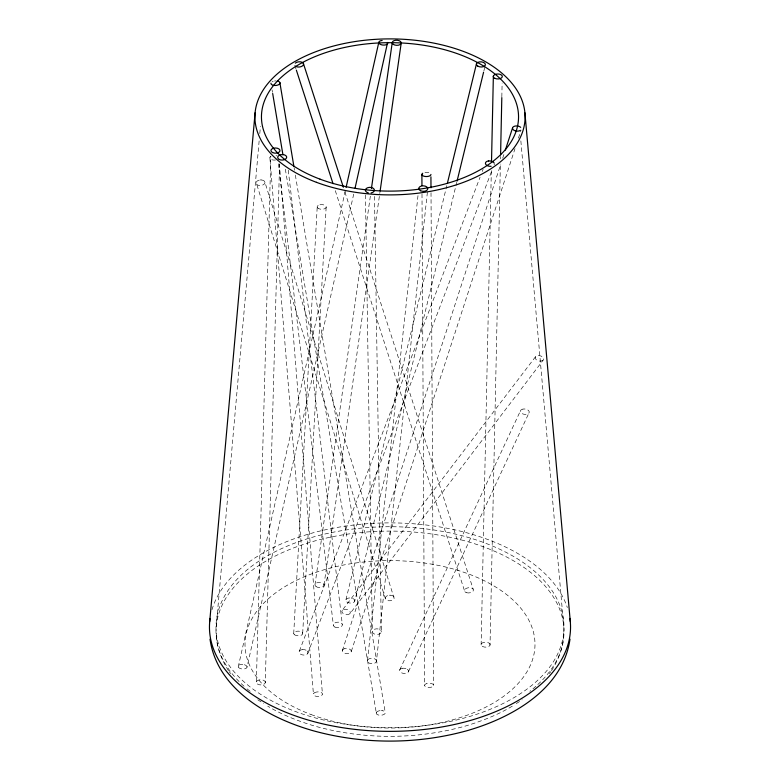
<?xml version="1.0" encoding="UTF-8"?>
<svg xmlns="http://www.w3.org/2000/svg" width="780" height="780" viewBox="0 0 780 780"><rect width="100%" height="100%" fill="white"/><g stroke="black" fill="none" stroke-linecap="round" stroke-linejoin="round"><path stroke-width="0.58" stroke-dasharray="3.9 2.92" d="M481.123 645.011L491.332 170.489M490.035 645.118A4.514 2.486 0.4 0 0 484.039 642.33A4.514 2.486 0.4 0 0 482.703 646.571A4.514 2.486 0.4 0 0 490.035 645.118L500.399 163.303M500.497 158.876L500.555 156.439M501.833 96.817L502.125 83.002M256.357 681.905L270.835 156.244M265.278 682.763A4.514 2.594 0.5 0 0 259.194 679.897A4.514 2.594 0.5 0 0 257.975 684.333A4.514 2.594 0.5 0 0 265.278 682.763L279.552 164.405M293.719 633.633L317.197 207.119M302.689 633.282L326.177 206.768M259.145 140.878L216.245 626.291M259.789 133.604L260.442 126.341M261.524 179.995A4.446 2.759 -4.7 0 1 264.937 182.257L394.144 598.396A4.446 2.759 -4.7 0 1 390.195 600.746L388.801 600.756A4.543 2.818 -4.7 0 1 385.31 598.445L256.103 182.296M264.937 182.247L264.849 183.124A4.446 2.759 -4.7 0 1 260.9 185.474L259.496 185.484A4.446 2.759 -4.7 0 1 256.103 183.222M385.31 598.445L385.398 597.568A4.543 2.818 -4.7 0 1 389.435 595.159M367.487 660.533L418.012 195.4M376.428 661.43A4.505 2.759 1.7 0 0 370.247 658.408A4.505 2.759 1.7 0 0 369.203 663.117A4.505 2.759 1.7 0 0 376.428 661.43L427.606 190.242M314.964 584.883L370.422 195.692M323.973 585.107L379.938 192.299M238.212 667.017L345.832 188.546M238.349 667.075A4.426 2.272 4.2 0 0 242.297 668.986L243.672 668.996A4.426 2.272 4.2 0 0 247.026 667.115L353.71 194.113M345.92 599.781L446.813 185.582M354.724 601.234A4.505 2.574 4.1 0 0 348.894 597.997A4.505 2.574 4.1 0 0 347.344 602.287A4.505 2.574 4.1 0 0 354.724 601.234L456.758 182.296M483.853 71.058L485.004 66.319M342.361 650.617L500.809 164.005M502.691 158.213L504.202 153.582M351.283 651.437L515.014 148.609M518.408 138.177L521.05 130.065M299.344 651.144L480.08 177.177M482.245 171.493L483.113 169.221M307.72 653.533L491.927 170.479M399.74 669.923L520.435 410.816M408.437 671.658L529.133 412.542M376.34 712.93L376.691 712.228M551.509 670.712C558.773 659.334 563.95 646.074 563.755 632.434A173.999 100.454 0 0 0 311.005 537.673A173.999 100.454 0 0 0 295.24 711.428A173.999 100.454 0 0 0 563.755 632.434M342.293 610.233L341.835 611.822C343.044 614.737 347.48 615.654 349.908 613.743L543.212 360.126L543.679 358.537C542.471 355.622 538.024 354.705 535.606 356.616L342.293 610.233C344.721 608.312 349.167 609.239 350.366 612.154L349.908 613.743M535.606 356.616L535.148 358.205C536.347 361.12 540.793 362.037 543.212 360.126M549.305 673.579L550.777 671.668M270.163 157.102L270.865 156.468M313.716 693.459L314.408 692.825M512.284 706.163C498.244 714.646 482.869 720.671 467.24 725.498L466.284 725.8C416.735 739.85 363.265 739.85 313.716 725.8L312.76 725.498C297.131 720.671 281.755 714.646 267.715 706.163M516.253 703.618L522.21 699.797M402.207 668.216L401.066 668.587A4.563 2.691 7.5 0 0 400.081 671.6L400.852 672.35A4.407 2.603 7.5 0 0 405.97 673.374L407.111 672.994A4.563 2.691 7.5 0 0 408.106 669.981L407.326 669.23M302.308 649.652L301.041 649.925A4.543 2.73 6 0 0 299.247 652.811L299.832 653.62A4.436 2.662 6 0 0 304.756 655.024L306.023 654.742A4.543 2.73 6 0 0 307.817 651.856L307.232 651.056M260.052 179.946L261.456 179.936M389.347 595.218L390.751 595.208M242.824 664.414L241.429 664.404A4.426 2.272 4.2 0 0 238.076 666.286M381.254 710.658L382.61 710.775M275.974 155.639L277.202 155.961M257.79 699.797L263.747 703.618M229.222 671.668L230.695 673.579M228.491 670.712C221.227 659.334 216.05 646.074 216.245 632.434M344.857 191.89L473.187 589.212M296 69.001L294.879 65.52A4.524 2.613 -5.4 0 1 294.635 64.73M335.283 190.632L464.724 591.435M247.026 667.115L246.889 666.383A4.426 2.272 4.2 0 0 242.941 664.482M294.128 167.836L294.528 170.245M295.337 175.051L385.203 712.267M272.074 89.895L272.474 92.303M285.344 169.211L376.418 713.642M288.239 170.147L342.322 624.458M278.44 163.81L333.392 625.384M520.855 140.878L563.755 626.291M279.386 163.868L322.442 694.161M269.89 157.804L313.433 694.161M374.498 196.394L381.371 631.78A4.505 2.837 -0.2 0 1 374.439 634.052A4.505 2.837 -0.2 0 1 374.8 629.138A4.505 2.837 -0.2 0 1 381.361 631.78M365.459 194.941L372.352 631.537M431.018 192.67L433.651 685.298M422 193.957L424.622 685.376M244.072 686.254A173.999 100.454 0 0 1 275.438 555.945A173.999 100.454 0 0 1 503.315 555.311A173.999 100.454 0 0 1 536.816 685.454M535.928 686.254A173.999 100.454 0 0 1 529.864 691.304M250.136 691.304A173.999 100.454 0 0 1 244.91 686.995M211.984 609.736A180.541 104.237 0 0 1 388.108 522.892A180.541 104.237 0 0 1 567.343 607.591M424.954 172.487A4.583 2.155 -0.1 0 1 429.01 172.751L430.024 173.199A4.368 2.057 -0.1 0 1 430.677 173.784M319.927 204.799A4.475 2.311 1 0 1 325.611 205.842A4.475 2.311 1 0 1 324.353 208.855A4.475 2.311 1 0 1 318.406 208.455M318.328 208.445A4.475 2.311 1 0 1 319.858 204.789M344.37 648.736A4.465 2.584 5.4 0 0 343.093 652.246A4.465 2.584 5.4 0 0 349.264 653.367A4.524 2.623 5.4 0 0 350.561 649.828A4.465 2.584 5.4 0 0 344.38 648.677M314.535 692.806A4.446 2.262 -1.5 0 1 319.537 691.996L320.746 692.318A4.446 2.262 -1.5 0 1 322.169 694.863L321.467 695.497A4.543 2.311 -1.5 0 1 316.358 696.325L315.13 696.004A4.543 2.311 -1.5 0 1 313.667 693.4M275.594 159.968A4.543 2.311 -1.5 0 1 272.815 159.968L271.586 159.647A4.543 2.311 -1.5 0 1 270.124 157.034M390.829 595.267A4.446 2.759 -4.7 0 1 394.231 597.529M256.191 182.354A4.446 2.759 -4.7 0 1 260.14 180.005M376.243 712.871A4.553 2.321 -3.2 0 0 378.992 715.133L380.367 715.25A4.553 2.321 -3.2 0 0 384.93 713.681L385.281 712.978A4.553 2.321 -3.2 0 0 382.551 710.707M376.613 712.15A4.553 2.321 -3.2 0 1 381.166 710.59M272.103 81.832A4.553 2.321 -3.2 0 1 273.185 81.325M274.502 81.003A4.553 2.321 -3.2 0 1 275.906 80.906M402.168 668.333A4.407 2.603 7.5 0 1 407.287 669.347M494.354 163.976A4.543 2.73 6 0 1 494.091 164.794M302.318 649.642A4.543 2.73 6 0 1 307.369 651.085M426.436 683.67L425.451 684.138A4.368 2.057 -0.1 0 0 425.519 686.595L426.533 687.043A4.583 2.155 -0.1 0 0 431.837 687.005L432.822 686.536A4.368 2.057 -0.1 0 0 432.754 684.079L431.74 683.631A4.583 2.155 -0.1 0 0 426.436 683.67M522.902 409.1L521.761 409.481A4.563 2.691 7.5 0 0 520.777 412.493L521.547 413.244A4.407 2.603 7.5 0 0 526.666 414.258L527.807 413.887A4.563 2.691 7.5 0 0 528.801 410.875L528.021 410.124A4.407 2.603 7.5 0 0 522.902 409.1M311.035 714.529A144.982 83.704 0 0 0 534.788 648.707A144.982 83.704 0 0 0 324.178 569.741A144.982 83.704 0 0 0 311.035 714.529M466.713 592.751A4.524 2.613 -5.4 0 0 473.421 590.002A4.524 2.613 -5.4 0 0 466.586 588.227A4.524 2.613 -5.4 0 0 466.713 592.751M334.942 627.091A4.505 2.769 -1.8 0 0 342.284 625.326A4.505 2.769 -1.8 0 0 336.336 622.342A4.505 2.769 -1.8 0 0 334.942 627.091M316.134 586.628A4.514 2.564 2.4 0 0 323.758 585.897A4.514 2.564 2.4 0 0 318.503 582.465A4.514 2.564 2.4 0 0 316.134 586.628M294.401 634.647A4.524 2.34 1 0 0 301.216 635.232A4.475 2.311 1 0 0 302.006 632.258A4.475 2.311 1 0 0 296.449 631.322A4.524 2.34 1 0 0 294.401 634.647"/><path stroke-width="1.17" d="M491.507 161.977L493.36 76.021M500.584 154.781L501.813 97.597M209.703 621.66L255.089 112.808M371.446 188.458L392.223 42.666M380.113 191.1L401.056 44.099M569.995 639.122C563.033 688.418 513.328 716.937 469.813 729.865L468.644 730.236C417.563 744.715 362.437 744.715 311.356 730.236L310.186 729.865C266.672 716.937 216.967 688.418 210.005 639.122M346.096 187.356L378.534 43.553M355.046 188.175L387.611 42.461M447.389 183.212L476.502 63.687M457.051 181.116L483.571 72.238M505.333 150.101L512.499 128.095M488.67 160.914L487.412 161.187A4.543 2.73 6 0 0 485.618 164.073L486.203 164.882A4.436 2.662 6 0 0 491.127 166.286M494.188 163.127L493.603 162.318A4.436 2.662 6 0 0 488.621 160.992M303.332 63.307L343.366 187.249M296.371 70.151L333.031 183.68M279.854 82.505L293.923 166.637M272.678 93.502L282.935 154.791M524.911 112.808L570.297 621.66M430.93 176.855L430.989 187.804M421.892 174.496L421.951 185.435M569.907 618.404A180.541 104.237 0 0 1 390 731.357A180.541 104.237 0 0 1 210.093 618.404M295.357 63.151A4.524 2.613 -5.4 0 1 302.026 62.254A4.524 2.613 -5.4 0 1 302.123 66.144A4.524 2.613 -5.4 0 1 295.435 66.203M382.151 40.482A4.426 2.272 4.2 0 0 378.797 42.364L378.934 43.095A4.553 2.34 4.2 0 0 383 45.055L384.394 45.074A4.426 2.272 4.2 0 0 387.748 43.183M422.721 173.257A4.368 2.057 -0.1 0 0 422.789 175.714L423.803 176.163A4.583 2.155 -0.1 0 0 429.107 176.124L430.092 175.656A4.368 2.057 -0.1 0 0 430.921 174.428M368.296 192.855A4.505 2.837 -0.2 0 1 366.376 188.428A4.505 2.837 -0.2 0 1 373.649 188.624A4.505 2.837 -0.2 0 1 371.085 192.933M520.445 130.367A4.465 2.584 5.4 0 1 513.825 130.172A4.465 2.584 5.4 0 1 514.157 126.341A4.465 2.584 5.4 0 1 520.699 127.355M270.991 83.177A4.436 2.262 -3.2 0 0 273.663 85.371L275.018 85.498A4.553 2.321 -3.2 0 0 279.581 83.928L279.932 83.216A4.436 2.262 -3.2 0 0 277.261 81.022M319.985 179.137A128.544 74.217 0 0 0 518.368 120.773A128.544 74.217 0 0 0 331.636 50.768A128.544 74.217 0 0 0 319.985 179.137M316.417 182.305A135.096 78 0 0 0 524.911 120.978A135.096 78 0 0 0 328.663 47.395A135.096 78 0 0 0 316.417 182.305M477.916 66.193A4.505 2.574 4.1 0 0 485.306 65.14A4.505 2.574 4.1 0 0 479.476 61.903A4.505 2.574 4.1 0 0 477.916 66.193M494.92 78.37A4.514 2.486 0.4 0 0 502.252 76.918A4.514 2.486 0.4 0 0 496.255 74.129A4.514 2.486 0.4 0 0 494.92 78.37M279.279 159.481A4.505 2.769 -1.8 0 0 286.621 157.716A4.505 2.769 -1.8 0 0 280.673 154.732A4.505 2.769 -1.8 0 0 279.279 159.481M272.62 152.588A4.514 2.594 0.5 0 0 279.923 151.018A4.514 2.594 0.5 0 0 273.848 148.151A4.514 2.594 0.5 0 0 272.62 152.588M393.393 44.401A4.514 2.564 2.4 0 0 401.017 43.68A4.514 2.564 2.4 0 0 395.772 40.248A4.514 2.564 2.4 0 0 393.393 44.401M420.517 190.71A4.505 2.759 1.7 0 0 427.732 189.033A4.505 2.759 1.7 0 0 421.561 186.001A4.505 2.759 1.7 0 0 420.517 190.71"/></g></svg>
